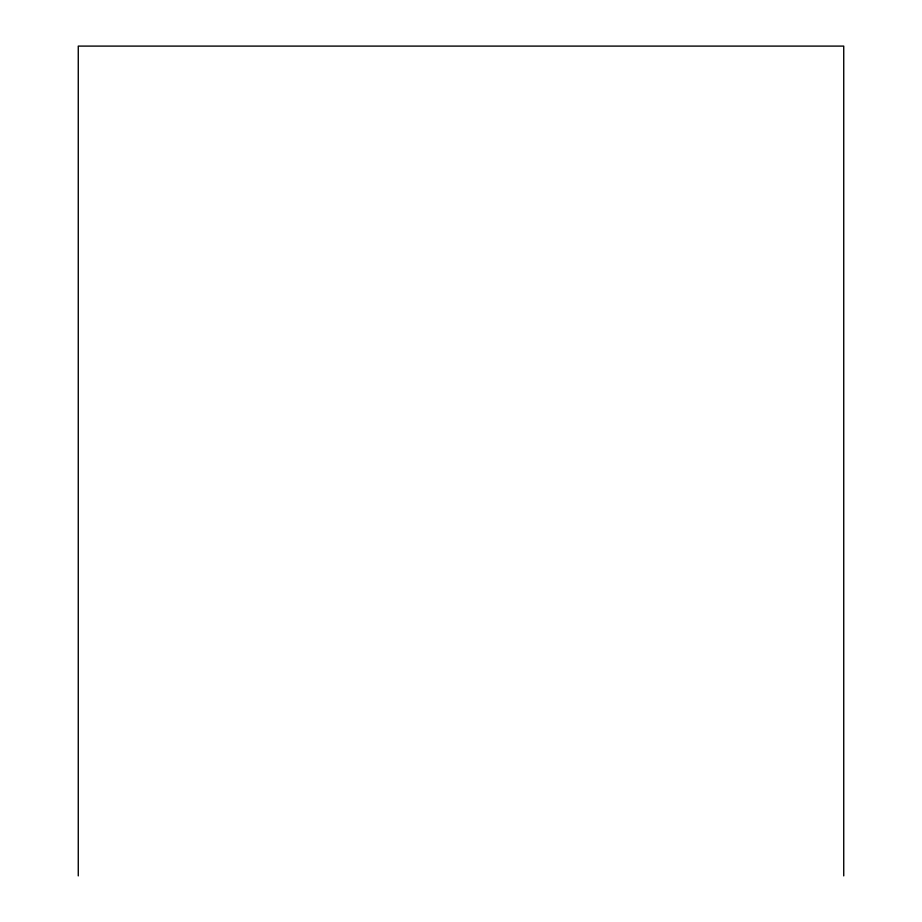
<?xml version="1.0" encoding="UTF-8"?>
<svg xmlns="http://www.w3.org/2000/svg" width="922" height="922" viewBox="0 0 922 922"><rect width="100%" height="100%" fill="white"/><g stroke="black" fill="none" stroke-linecap="round" stroke-linejoin="round"><path stroke-width="1.38" d="M843.734 875.9L843.734 46.1L78.266 46.1L78.266 875.9"/></g></svg>
